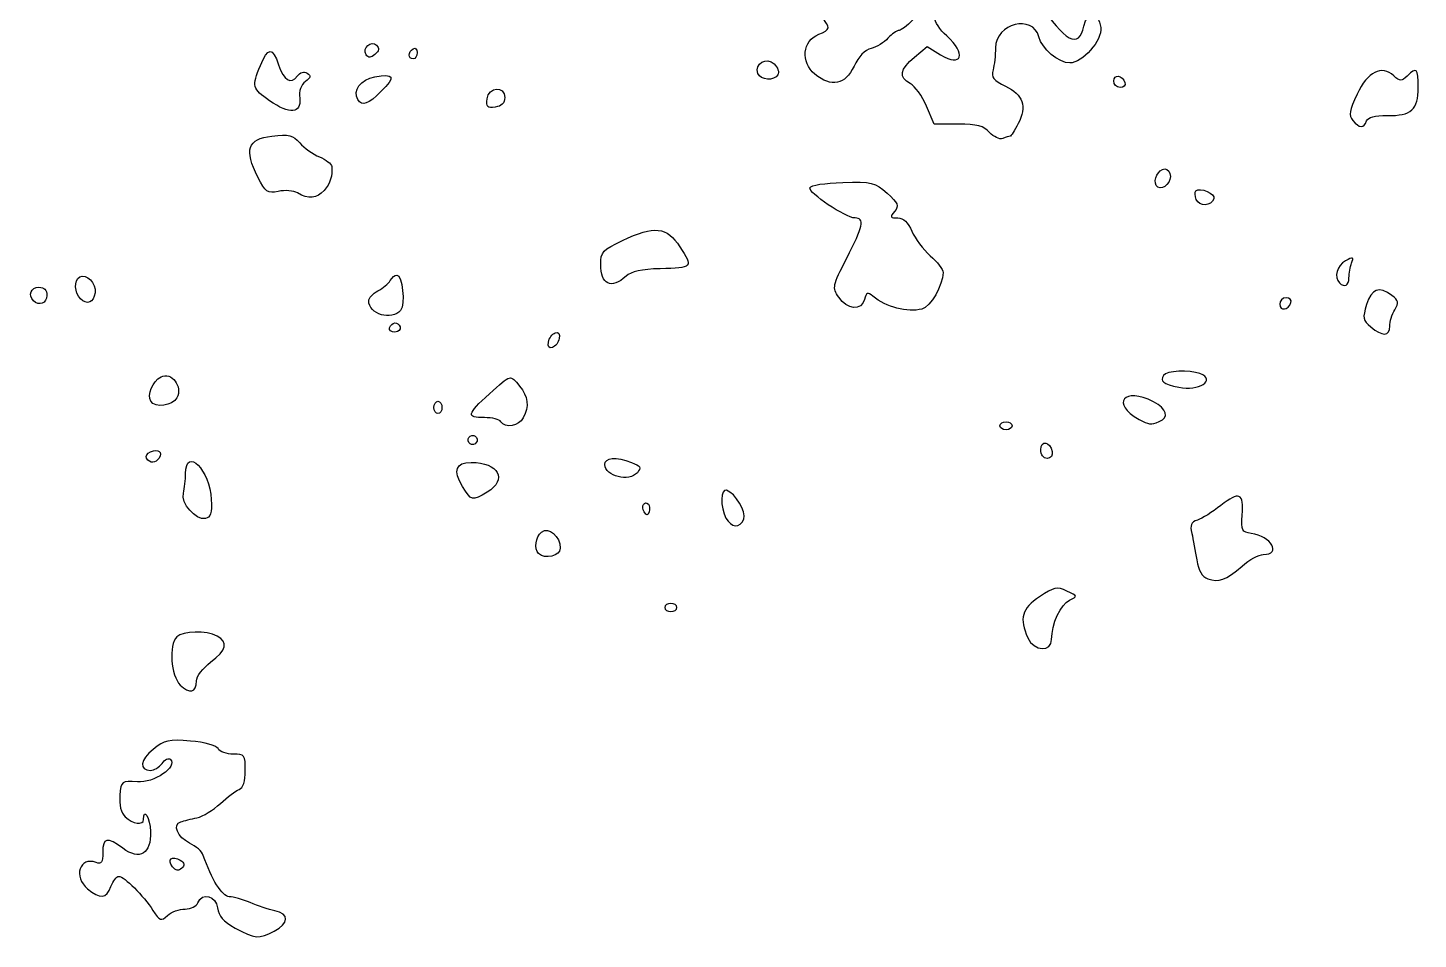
# Model space of a CAD drawing. Header units: centimetres. Extents: x -9.1 to 23.1, y -7.7 to 7.6.
# Drawn here: x 6.68 to 8.91, y -2.066 to -0.605 of the extents above; entities that cross this region are included whole.
import ezdxf

# ---------------------------------------------------------------- set-up
doc = ezdxf.new("R2010")
doc.units = ezdxf.units.CM
doc.header["$MEASUREMENT"] = 0
doc.layers.add('Layer 1', color=7, linetype='Continuous')

msp = doc.modelspace()

# ---------------------------------------------------------------- linework, layer by layer
at = {"layer": 'Layer 1'}
for points, knots in [([(8.25543, -0.77918), (8.25684, -0.77918), (8.26272, -0.77005), (8.26849, -0.75888), (8.26849, -0.75888), (8.28284, -0.73112), (8.2764, -0.71214), (8.24803, -0.69862), (8.24803, -0.69862), (8.22854, -0.68932), (8.22496, -0.68469), (8.22814, -0.67282), (8.22814, -0.67282), (8.23027, -0.66486), (8.23206, -0.64888), (8.23211, -0.63729), (8.23211, -0.63729), (8.23227, -0.59833), (8.29231, -0.58311), (8.3015, -0.6197), (8.3015, -0.6197), (8.30628, -0.63875), (8.33337, -0.66162), (8.35115, -0.66162), (8.35115, -0.66162), (8.37184, -0.66162), (8.40324, -0.62557), (8.40082, -0.60459), (8.40082, -0.60459), (8.39784, -0.57874), (8.37871, -0.57729), (8.37366, -0.60253), (8.37366, -0.60253), (8.36616, -0.64005), (8.34255, -0.6274), (8.30204, -0.56414), (8.30204, -0.56414), (8.29003, -0.54539), (8.28146, -0.54035), (8.24908, -0.53302), (8.24908, -0.53302), (8.20238, -0.52245), (8.19301, -0.51546), (8.19301, -0.49117), (8.19301, -0.49117), (8.19301, -0.47711), (8.18824, -0.47008), (8.17356, -0.46249), (8.17356, -0.46249), (8.15415, -0.45245), (8.15407, -0.45249), (8.13756, -0.47865), (8.13756, -0.47865), (8.12846, -0.49307), (8.11664, -0.50487), (8.11129, -0.50487), (8.11129, -0.50487), (8.09975, -0.50487), (8.09825, -0.51574), (8.10928, -0.51942), (8.10928, -0.51942), (8.1138, -0.52094), (8.11512, -0.52685), (8.11247, -0.53374), (8.11247, -0.53374), (8.10658, -0.5491), (8.06412, -0.54274), (8.04827, -0.52414), (8.04827, -0.52414), (8.03265, -0.5058), (8.02381, -0.50833), (8.01297, -0.53427), (8.01297, -0.53427), (8.00528, -0.55267), (7.99985, -0.55713), (7.98516, -0.55713), (7.98516, -0.55713), (7.97512, -0.55713), (7.96124, -0.56127), (7.95431, -0.56634), (7.95431, -0.56634), (7.94233, -0.5751), (7.94227, -0.57615), (7.95306, -0.58808), (7.95306, -0.58808), (7.96803, -0.60462), (7.96741, -0.60856), (7.94868, -0.61568), (7.94868, -0.61568), (7.92244, -0.62566), (7.91899, -0.66046), (7.94238, -0.67938), (7.94238, -0.67938), (7.96936, -0.70122), (7.99105, -0.69683), (8.00521, -0.66666), (8.00521, -0.66666), (8.01233, -0.65149), (8.02263, -0.64079), (8.0325, -0.63831), (8.0325, -0.63831), (8.04122, -0.63613), (8.05344, -0.62872), (8.05965, -0.62185), (8.05965, -0.62185), (8.06586, -0.61498), (8.07382, -0.60938), (8.07734, -0.60938), (8.07734, -0.60938), (8.08086, -0.60938), (8.09055, -0.60203), (8.09888, -0.59305), (8.09888, -0.59305), (8.11666, -0.57386), (8.13423, -0.5717), (8.13423, -0.5887), (8.13423, -0.5887), (8.13423, -0.59529), (8.14305, -0.60854), (8.15382, -0.61814), (8.15382, -0.61814), (8.18601, -0.64682), (8.17831, -0.66975), (8.14367, -0.64835), (8.14367, -0.64835), (8.14367, -0.64835), (8.12247, -0.63525), (8.12247, -0.63525), (8.12247, -0.63525), (8.12247, -0.63525), (8.10222, -0.65229), (8.10222, -0.65229), (8.10222, -0.65229), (8.07861, -0.67215), (8.07665, -0.68445), (8.09546, -0.69452), (8.09546, -0.69452), (8.10288, -0.69847), (8.11453, -0.71476), (8.12135, -0.73067), (8.12135, -0.73067), (8.12135, -0.73067), (8.13375, -0.7596), (8.13375, -0.7596), (8.13375, -0.7596), (8.13375, -0.7596), (8.17217, -0.75959), (8.17217, -0.75959), (8.17217, -0.75959), (8.2025, -0.75959), (8.21311, -0.76239), (8.22261, -0.77288), (8.22261, -0.77288), (8.22923, -0.78019), (8.23874, -0.7846), (8.24375, -0.78267), (8.24375, -0.78267), (8.24876, -0.78074), (8.25401, -0.77917), (8.25542, -0.77917), (8.25542, -0.77917), (8.25542, -0.77917), (8.25543, -0.77918), (8.25543, -0.77918)], [0, 0, 0, 0, 0.0238095, 0.0238095, 0.0238095, 0.0238095, 0.047619, 0.047619, 0.047619, 0.047619, 0.0714286, 0.0714286, 0.0714286, 0.0714286, 0.0952381, 0.0952381, 0.0952381, 0.0952381, 0.1190476, 0.1190476, 0.1190476, 0.1190476, 0.1428571, 0.1428571, 0.1428571, 0.1428571, 0.1666667, 0.1666667, 0.1666667, 0.1666667, 0.1904762, 0.1904762, 0.1904762, 0.1904762, 0.2142857, 0.2142857, 0.2142857, 0.2142857, 0.2380952, 0.2380952, 0.2380952, 0.2380952, 0.2619048, 0.2619048, 0.2619048, 0.2619048, 0.2857143, 0.2857143, 0.2857143, 0.2857143, 0.3095238, 0.3095238, 0.3095238, 0.3095238, 0.3333333, 0.3333333, 0.3333333, 0.3333333, 0.3571429, 0.3571429, 0.3571429, 0.3571429, 0.3809524, 0.3809524, 0.3809524, 0.3809524, 0.4047619, 0.4047619, 0.4047619, 0.4047619, 0.4285714, 0.4285714, 0.4285714, 0.4285714, 0.452381, 0.452381, 0.452381, 0.452381, 0.4761905, 0.4761905, 0.4761905, 0.4761905, 0.5, 0.5, 0.5, 0.5, 0.5238095, 0.5238095, 0.5238095, 0.5238095, 0.547619, 0.547619, 0.547619, 0.547619, 0.5714286, 0.5714286, 0.5714286, 0.5714286, 0.5952381, 0.5952381, 0.5952381, 0.5952381, 0.6190476, 0.6190476, 0.6190476, 0.6190476, 0.6428571, 0.6428571, 0.6428571, 0.6428571, 0.6666667, 0.6666667, 0.6666667, 0.6666667, 0.6904762, 0.6904762, 0.6904762, 0.6904762, 0.7142857, 0.7142857, 0.7142857, 0.7142857, 0.7380952, 0.7380952, 0.7380952, 0.7380952, 0.7619048, 0.7619048, 0.7619048, 0.7619048, 0.7857143, 0.7857143, 0.7857143, 0.7857143, 0.8095238, 0.8095238, 0.8095238, 0.8095238, 0.8333333, 0.8333333, 0.8333333, 0.8333333, 0.8571429, 0.8571429, 0.8571429, 0.8571429, 0.8809524, 0.8809524, 0.8809524, 0.8809524, 0.9047619, 0.9047619, 0.9047619, 0.9047619, 0.9285714, 0.9285714, 0.9285714, 0.9285714, 0.952381, 0.952381, 0.952381, 0.952381, 1, 1, 1, 1]), ([(7.11631, -0.71825), (7.11491, -0.70633), (7.11816, -0.69683), (7.12546, -0.69149), (7.12546, -0.69149), (7.13436, -0.68499), (7.13496, -0.68209), (7.12827, -0.67795), (7.12827, -0.67795), (7.12312, -0.67478), (7.11693, -0.67655), (7.11259, -0.68243), (7.11259, -0.68243), (7.10209, -0.69667), (7.09084, -0.68997), (7.08242, -0.66447), (7.08242, -0.66447), (7.07297, -0.63582), (7.06561, -0.63613), (7.05326, -0.66571), (7.05326, -0.66571), (7.03932, -0.69907), (7.04037, -0.7031), (7.06787, -0.72208), (7.06787, -0.72208), (7.10049, -0.7446), (7.11923, -0.74312), (7.11632, -0.71825), (7.11632, -0.71825), (7.11632, -0.71825), (7.11631, -0.71825), (7.11631, -0.71825)], [0, 0, 0, 0, 0.1111111, 0.1111111, 0.1111111, 0.1111111, 0.2222222, 0.2222222, 0.2222222, 0.2222222, 0.3333333, 0.3333333, 0.3333333, 0.3333333, 0.4444444, 0.4444444, 0.4444444, 0.4444444, 0.5555556, 0.5555556, 0.5555556, 0.5555556, 0.6666667, 0.6666667, 0.6666667, 0.6666667, 0.7777778, 0.7777778, 0.7777778, 0.7777778, 1, 1, 1, 1]), ([(7.23966, -0.63317), (7.23094, -0.62445), (7.21632, -0.63767), (7.2229, -0.64832), (7.2229, -0.64832), (7.22629, -0.6538), (7.22996, -0.65368), (7.23698, -0.64787), (7.23698, -0.64787), (7.24357, -0.6424), (7.24439, -0.63791), (7.23966, -0.63318), (7.23966, -0.63318), (7.23966, -0.63318), (7.23966, -0.63317), (7.23966, -0.63317)], [0, 0, 0, 0, 0.2, 0.2, 0.2, 0.2, 0.4, 0.4, 0.4, 0.4, 0.6, 0.6, 0.6, 0.6, 1, 1, 1, 1]), ([(7.3047, -0.64491), (7.3047, -0.63931), (7.30176, -0.63654), (7.29817, -0.63877), (7.29817, -0.63877), (7.29458, -0.64099), (7.29164, -0.64557), (7.29164, -0.64895), (7.29164, -0.64895), (7.29164, -0.65233), (7.29458, -0.6551), (7.29817, -0.6551), (7.29817, -0.6551), (7.30176, -0.6551), (7.3047, -0.65052), (7.3047, -0.64491)], [0, 0, 0, 0, 0.2, 0.2, 0.2, 0.2, 0.4, 0.4, 0.4, 0.4, 0.6, 0.6, 0.6, 0.6, 1, 1, 1, 1]), ([(7.88311, -0.68058), (7.88554, -0.67663), (7.88295, -0.66881), (7.87729, -0.66318), (7.87729, -0.66318), (7.8651, -0.65099), (7.8451, -0.66264), (7.85115, -0.67842), (7.85115, -0.67842), (7.85537, -0.68941), (7.87676, -0.69086), (7.88311, -0.6806), (7.88311, -0.6806), (7.88311, -0.6806), (7.88311, -0.68058), (7.88311, -0.68058)], [0, 0, 0, 0, 0.2, 0.2, 0.2, 0.2, 0.4, 0.4, 0.4, 0.4, 0.6, 0.6, 0.6, 0.6, 1, 1, 1, 1]), ([(8.80517, -0.75368), (8.7983, -0.7454), (8.79945, -0.73805), (8.81179, -0.71171), (8.81179, -0.71171), (8.82873, -0.67554), (8.85105, -0.66431), (8.87068, -0.68207), (8.87068, -0.68207), (8.88108, -0.69148), (8.88318, -0.69151), (8.8923, -0.68248), (8.8923, -0.68248), (8.90751, -0.66728), (8.90987, -0.66976), (8.90987, -0.70097), (8.90987, -0.70097), (8.90987, -0.73658), (8.89897, -0.74642), (8.86018, -0.74584), (8.86018, -0.74584), (8.84045, -0.74543), (8.82946, -0.74843), (8.8271, -0.75461), (8.8271, -0.75461), (8.82252, -0.76655), (8.81554, -0.76628), (8.80517, -0.75379), (8.80517, -0.75379), (8.80517, -0.75379), (8.80517, -0.75368), (8.80517, -0.75368)], [0, 0, 0, 0, 0.1111111, 0.1111111, 0.1111111, 0.1111111, 0.2222222, 0.2222222, 0.2222222, 0.2222222, 0.3333333, 0.3333333, 0.3333333, 0.3333333, 0.4444444, 0.4444444, 0.4444444, 0.4444444, 0.5555556, 0.5555556, 0.5555556, 0.5555556, 0.6666667, 0.6666667, 0.6666667, 0.6666667, 0.7777778, 0.7777778, 0.7777778, 0.7777778, 1, 1, 1, 1]), ([(7.24701, -0.70704), (7.27037, -0.68368), (7.26783, -0.67805), (7.23659, -0.68391), (7.23659, -0.68391), (7.21405, -0.68814), (7.20089, -0.70599), (7.20976, -0.72033), (7.20976, -0.72033), (7.21655, -0.73132), (7.22617, -0.72788), (7.24702, -0.70704), (7.24702, -0.70704), (7.24702, -0.70704), (7.24701, -0.70704), (7.24701, -0.70704)], [0, 0, 0, 0, 0.2, 0.2, 0.2, 0.2, 0.4, 0.4, 0.4, 0.4, 0.6, 0.6, 0.6, 0.6, 1, 1, 1, 1]), ([(8.43969, -0.69306), (8.43566, -0.68095), (8.42159, -0.67894), (8.42159, -0.69047), (8.42159, -0.69047), (8.42159, -0.69616), (8.42624, -0.70081), (8.43193, -0.70081), (8.43193, -0.70081), (8.43762, -0.70081), (8.44111, -0.69731), (8.43969, -0.69306)], [0, 0, 0, 0, 0.25, 0.25, 0.25, 0.25, 0.5, 0.5, 0.5, 0.5, 1, 1, 1, 1]), ([(7.44504, -0.71714), (7.44504, -0.69769), (7.41954, -0.69963), (7.41676, -0.71928), (7.41676, -0.71928), (7.41496, -0.73194), (7.41717, -0.73413), (7.42982, -0.73234), (7.42982, -0.73234), (7.43996, -0.7309), (7.44504, -0.72583), (7.44504, -0.71712), (7.44504, -0.71712), (7.44504, -0.71712), (7.44504, -0.71714), (7.44504, -0.71714)], [0, 0, 0, 0, 0.2, 0.2, 0.2, 0.2, 0.4, 0.4, 0.4, 0.4, 0.6, 0.6, 0.6, 0.6, 1, 1, 1, 1]), ([(7.15542, -0.86577), (7.16534, -0.85468), (7.16918, -0.84255), (7.16759, -0.82737), (7.16759, -0.82737), (7.16717, -0.82334), (7.15834, -0.81649), (7.14799, -0.8122), (7.14799, -0.8122), (7.13763, -0.80791), (7.12343, -0.79781), (7.11643, -0.78976), (7.11643, -0.78976), (7.10544, -0.77712), (7.09932, -0.77562), (7.07158, -0.77881), (7.07158, -0.77881), (7.03274, -0.78327), (7.02684, -0.8006), (7.04923, -0.84449), (7.04923, -0.84449), (7.06178, -0.86909), (7.06476, -0.87117), (7.08202, -0.86738), (7.08202, -0.86738), (7.09246, -0.86507), (7.10626, -0.86627), (7.11269, -0.87001), (7.11269, -0.87001), (7.12991, -0.88003), (7.14391, -0.87865), (7.15542, -0.86577)], [0, 0, 0, 0, 0.1111111, 0.1111111, 0.1111111, 0.1111111, 0.2222222, 0.2222222, 0.2222222, 0.2222222, 0.3333333, 0.3333333, 0.3333333, 0.3333333, 0.4444444, 0.4444444, 0.4444444, 0.4444444, 0.5555556, 0.5555556, 0.5555556, 0.5555556, 0.6666667, 0.6666667, 0.6666667, 0.6666667, 0.7777778, 0.7777778, 0.7777778, 0.7777778, 1, 1, 1, 1]), ([(8.51254, -0.84383), (8.51254, -0.83703), (8.50844, -0.83147), (8.50344, -0.83147), (8.50344, -0.83147), (8.49338, -0.83147), (8.48437, -0.84901), (8.48987, -0.8579), (8.48987, -0.8579), (8.49574, -0.8674), (8.51254, -0.85699), (8.51254, -0.84384), (8.51254, -0.84384), (8.51254, -0.84384), (8.51254, -0.84383), (8.51254, -0.84383)], [0, 0, 0, 0, 0.2, 0.2, 0.2, 0.2, 0.4, 0.4, 0.4, 0.4, 0.6, 0.6, 0.6, 0.6, 1, 1, 1, 1]), ([(8.11391, -1.05608), (8.12811, -1.05229), (8.14794, -1.01813), (8.14794, -0.99747), (8.14794, -0.99747), (8.14794, -0.99255), (8.13873, -0.98042), (8.12747, -0.97051), (8.12747, -0.97051), (8.11621, -0.9606), (8.10294, -0.94295), (8.09799, -0.93127), (8.09799, -0.93127), (8.09188, -0.91688), (8.08455, -0.91004), (8.07521, -0.91004), (8.07521, -0.91004), (8.06328, -0.91004), (8.06261, -0.90864), (8.07018, -0.89951), (8.07018, -0.89951), (8.07773, -0.89042), (8.07608, -0.88644), (8.0581, -0.87038), (8.0581, -0.87038), (8.03865, -0.85301), (8.03398, -0.85187), (7.98702, -0.85315), (7.98702, -0.85315), (7.95841, -0.85393), (7.93576, -0.85753), (7.93444, -0.8615), (7.93444, -0.8615), (7.93168, -0.86979), (7.99169, -0.91004), (8.0068, -0.91004), (8.0068, -0.91004), (8.02254, -0.91004), (8.01977, -0.92352), (7.99357, -0.97447), (7.99357, -0.97447), (7.97066, -1.01902), (7.9702, -1.02123), (7.98066, -1.03718), (7.98066, -1.03718), (7.99378, -1.05721), (8.01714, -1.0591), (8.022, -1.04051), (8.022, -1.04051), (8.02489, -1.02948), (8.02709, -1.02867), (8.03544, -1.0356), (8.03544, -1.0356), (8.05643, -1.05302), (8.09131, -1.06211), (8.11391, -1.05605), (8.11391, -1.05605), (8.11391, -1.05605), (8.11391, -1.05608), (8.11391, -1.05608)], [0, 0, 0, 0, 0.0625, 0.0625, 0.0625, 0.0625, 0.125, 0.125, 0.125, 0.125, 0.1875, 0.1875, 0.1875, 0.1875, 0.25, 0.25, 0.25, 0.25, 0.3125, 0.3125, 0.3125, 0.3125, 0.375, 0.375, 0.375, 0.375, 0.4375, 0.4375, 0.4375, 0.4375, 0.5, 0.5, 0.5, 0.5, 0.5625, 0.5625, 0.5625, 0.5625, 0.625, 0.625, 0.625, 0.625, 0.6875, 0.6875, 0.6875, 0.6875, 0.75, 0.75, 0.75, 0.75, 0.8125, 0.8125, 0.8125, 0.8125, 0.875, 0.875, 0.875, 0.875, 1, 1, 1, 1]), ([(8.58238, -0.87938), (8.58501, -0.87147), (8.55979, -0.86023), (8.5535, -0.86651), (8.5535, -0.86651), (8.55153, -0.86849), (8.55174, -0.87484), (8.55397, -0.88065), (8.55397, -0.88065), (8.55844, -0.8923), (8.57837, -0.8914), (8.58237, -0.87937), (8.58237, -0.87937), (8.58237, -0.87937), (8.58238, -0.87938), (8.58238, -0.87938)], [0, 0, 0, 0, 0.2, 0.2, 0.2, 0.2, 0.4, 0.4, 0.4, 0.4, 0.6, 0.6, 0.6, 0.6, 1, 1, 1, 1]), ([(7.63961, -1.00346), (7.64815, -0.99573), (7.6646, -0.99209), (7.69408, -0.99141), (7.69408, -0.99141), (7.74663, -0.99022), (7.74765, -0.9891), (7.72599, -0.95635), (7.72599, -0.95635), (7.70444, -0.92379), (7.6856, -0.92171), (7.63393, -0.94614), (7.63393, -0.94614), (7.6021, -0.9612), (7.59901, -0.96457), (7.59901, -0.98424), (7.59901, -0.98424), (7.59901, -1.01699), (7.61585, -1.02496), (7.63961, -1.00345), (7.63961, -1.00345), (7.63961, -1.00345), (7.63961, -1.00346), (7.63961, -1.00346)], [0, 0, 0, 0, 0.1428571, 0.1428571, 0.1428571, 0.1428571, 0.2857143, 0.2857143, 0.2857143, 0.2857143, 0.4285714, 0.4285714, 0.4285714, 0.4285714, 0.5714286, 0.5714286, 0.5714286, 0.5714286, 0.7142857, 0.7142857, 0.7142857, 0.7142857, 1, 1, 1, 1]), ([(8.78361, -1.01409), (8.77456, -1.00504), (8.77979, -0.98596), (8.79331, -0.97872), (8.79331, -0.97872), (8.80544, -0.97223), (8.80678, -0.97271), (8.80311, -0.9823), (8.80311, -0.9823), (8.80077, -0.9884), (8.79885, -0.99903), (8.79885, -1.00592), (8.79885, -1.00592), (8.79885, -1.01847), (8.79178, -1.02226), (8.78361, -1.0141), (8.78361, -1.0141), (8.78361, -1.0141), (8.78361, -1.01409), (8.78361, -1.01409)], [0, 0, 0, 0, 0.1666667, 0.1666667, 0.1666667, 0.1666667, 0.3333333, 0.3333333, 0.3333333, 0.3333333, 0.5, 0.5, 0.5, 0.5, 0.6666667, 0.6666667, 0.6666667, 0.6666667, 1, 1, 1, 1]), ([(6.78814, -1.0298), (6.79034, -1.01498), (6.77399, -0.99817), (6.76362, -1.00458), (6.76362, -1.00458), (6.75439, -1.01029), (6.755, -1.02973), (6.76472, -1.03946), (6.76472, -1.03946), (6.77537, -1.05011), (6.78576, -1.04582), (6.78814, -1.02981), (6.78814, -1.02981), (6.78814, -1.02981), (6.78814, -1.0298), (6.78814, -1.0298)], [0, 0, 0, 0, 0.2, 0.2, 0.2, 0.2, 0.4, 0.4, 0.4, 0.4, 0.6, 0.6, 0.6, 0.6, 1, 1, 1, 1]), ([(7.2782, -1.05822), (7.28599, -1.04884), (7.28094, -1.00148), (7.27215, -1.00148), (7.27215, -1.00148), (7.26921, -1.00148), (7.26445, -1.00547), (7.26158, -1.01032), (7.26158, -1.01032), (7.25871, -1.01518), (7.24974, -1.02263), (7.24166, -1.02688), (7.24166, -1.02688), (7.23358, -1.03112), (7.22696, -1.03831), (7.22696, -1.04285), (7.22696, -1.04285), (7.22696, -1.06437), (7.2639, -1.07544), (7.2782, -1.05821), (7.2782, -1.05821), (7.2782, -1.05821), (7.2782, -1.05822), (7.2782, -1.05822)], [0, 0, 0, 0, 0.1428571, 0.1428571, 0.1428571, 0.1428571, 0.2857143, 0.2857143, 0.2857143, 0.2857143, 0.4285714, 0.4285714, 0.4285714, 0.4285714, 0.5714286, 0.5714286, 0.5714286, 0.5714286, 0.7142857, 0.7142857, 0.7142857, 0.7142857, 1, 1, 1, 1]), ([(6.71108, -1.03414), (6.71108, -1.02543), (6.70673, -1.02108), (6.69802, -1.02108), (6.69802, -1.02108), (6.68543, -1.02108), (6.68032, -1.03386), (6.68931, -1.04285), (6.68931, -1.04285), (6.6983, -1.05184), (6.71108, -1.04672), (6.71108, -1.03414)], [0, 0, 0, 0, 0.25, 0.25, 0.25, 0.25, 0.5, 0.5, 0.5, 0.5, 1, 1, 1, 1]), ([(8.83376, -1.08463), (8.8211, -1.07405), (8.82044, -1.07049), (8.82719, -1.04892), (8.82719, -1.04892), (8.83527, -1.02311), (8.84697, -1.01892), (8.8678, -1.03437), (8.8678, -1.03437), (8.87859, -1.04237), (8.87926, -1.04576), (8.87231, -1.05714), (8.87231, -1.05714), (8.86782, -1.0645), (8.86415, -1.07643), (8.86415, -1.08367), (8.86415, -1.08367), (8.86415, -1.09983), (8.8524, -1.10021), (8.83376, -1.08466), (8.83376, -1.08466), (8.83376, -1.08466), (8.83376, -1.08463), (8.83376, -1.08463)], [0, 0, 0, 0, 0.1428571, 0.1428571, 0.1428571, 0.1428571, 0.2857143, 0.2857143, 0.2857143, 0.2857143, 0.4285714, 0.4285714, 0.4285714, 0.4285714, 0.5714286, 0.5714286, 0.5714286, 0.5714286, 0.7142857, 0.7142857, 0.7142857, 0.7142857, 1, 1, 1, 1]), ([(8.68781, -1.04837), (8.68781, -1.04268), (8.69246, -1.03803), (8.69815, -1.03803), (8.69815, -1.03803), (8.70384, -1.03803), (8.70733, -1.04153), (8.70591, -1.04579), (8.70591, -1.04579), (8.70188, -1.0579), (8.68781, -1.05991), (8.68781, -1.04838), (8.68781, -1.04838), (8.68781, -1.04838), (8.68781, -1.04837), (8.68781, -1.04837)], [0, 0, 0, 0, 0.2, 0.2, 0.2, 0.2, 0.4, 0.4, 0.4, 0.4, 0.6, 0.6, 0.6, 0.6, 1, 1, 1, 1]), ([(7.27729, -1.08475), (7.27421, -1.0755), (7.26371, -1.07652), (7.26042, -1.0864), (7.26042, -1.0864), (7.25922, -1.08998), (7.26314, -1.09293), (7.26913, -1.09293), (7.26913, -1.09293), (7.27512, -1.09293), (7.27879, -1.08927), (7.27729, -1.08477), (7.27729, -1.08477), (7.27729, -1.08477), (7.27729, -1.08475), (7.27729, -1.08475)], [0, 0, 0, 0, 0.2, 0.2, 0.2, 0.2, 0.4, 0.4, 0.4, 0.4, 0.6, 0.6, 0.6, 0.6, 1, 1, 1, 1]), ([(7.53259, -1.10307), (7.53404, -1.09563), (7.53168, -1.09249), (7.52606, -1.09436), (7.52606, -1.09436), (7.52123, -1.09597), (7.51626, -1.10252), (7.51502, -1.10893), (7.51502, -1.10893), (7.51357, -1.11637), (7.51593, -1.11951), (7.52155, -1.11765), (7.52155, -1.11765), (7.52638, -1.11604), (7.53135, -1.10948), (7.53259, -1.10308), (7.53259, -1.10308), (7.53259, -1.10308), (7.53259, -1.10307), (7.53259, -1.10307)], [0, 0, 0, 0, 0.1666667, 0.1666667, 0.1666667, 0.1666667, 0.3333333, 0.3333333, 0.3333333, 0.3333333, 0.5, 0.5, 0.5, 0.5, 0.6666667, 0.6666667, 0.6666667, 0.6666667, 1, 1, 1, 1]), ([(6.91945, -1.19844), (6.92913, -1.18035), (6.91056, -1.15584), (6.89392, -1.16474), (6.89392, -1.16474), (6.88032, -1.17202), (6.87121, -1.19373), (6.8775, -1.2039), (6.8775, -1.2039), (6.88432, -1.21493), (6.91259, -1.21125), (6.91945, -1.19844)], [0, 0, 0, 0, 0.25, 0.25, 0.25, 0.25, 0.5, 0.5, 0.5, 0.5, 1, 1, 1, 1]), ([(8.52583, -1.18143), (8.50051, -1.17587), (8.49554, -1.17203), (8.5014, -1.16255), (8.5014, -1.16255), (8.50606, -1.15502), (8.54315, -1.15312), (8.55992, -1.15954), (8.55992, -1.15954), (8.58679, -1.16985), (8.55782, -1.18844), (8.52583, -1.18142), (8.52583, -1.18142), (8.52583, -1.18142), (8.52583, -1.18143), (8.52583, -1.18143)], [0, 0, 0, 0, 0.2, 0.2, 0.2, 0.2, 0.4, 0.4, 0.4, 0.4, 0.6, 0.6, 0.6, 0.6, 1, 1, 1, 1]), ([(7.47478, -1.23051), (7.48462, -1.21213), (7.48276, -1.19614), (7.46885, -1.17946), (7.46885, -1.17946), (7.45328, -1.1608), (7.4561, -1.16006), (7.42049, -1.19207), (7.42049, -1.19207), (7.38418, -1.2247), (7.38306, -1.23008), (7.41258, -1.23008), (7.41258, -1.23008), (7.42494, -1.23008), (7.43687, -1.233), (7.43909, -1.23661), (7.43909, -1.23661), (7.44588, -1.2476), (7.46763, -1.24388), (7.47478, -1.23051)], [0, 0, 0, 0, 0.1666667, 0.1666667, 0.1666667, 0.1666667, 0.3333333, 0.3333333, 0.3333333, 0.3333333, 0.5, 0.5, 0.5, 0.5, 0.6666667, 0.6666667, 0.6666667, 0.6666667, 1, 1, 1, 1]), ([(8.46247, -1.23296), (8.41581, -1.20743), (8.43819, -1.1802), (8.48565, -1.20475), (8.48565, -1.20475), (8.50671, -1.21564), (8.51083, -1.23031), (8.49459, -1.23654), (8.49459, -1.23654), (8.48099, -1.24176), (8.47792, -1.24141), (8.46247, -1.23296)], [0, 0, 0, 0, 0.25, 0.25, 0.25, 0.25, 0.5, 0.5, 0.5, 0.5, 1, 1, 1, 1]), ([(7.34448, -1.21375), (7.34448, -1.20836), (7.34154, -1.20395), (7.33795, -1.20395), (7.33795, -1.20395), (7.33436, -1.20395), (7.33142, -1.20836), (7.33142, -1.21375), (7.33142, -1.21375), (7.33142, -1.21914), (7.33436, -1.22354), (7.33795, -1.22354), (7.33795, -1.22354), (7.34154, -1.22354), (7.34448, -1.21913), (7.34448, -1.21375)], [0, 0, 0, 0, 0.2, 0.2, 0.2, 0.2, 0.4, 0.4, 0.4, 0.4, 0.6, 0.6, 0.6, 0.6, 1, 1, 1, 1]), ([(8.2587, -1.24313), (8.2587, -1.23955), (8.25429, -1.2366), (8.2489, -1.2366), (8.2489, -1.2366), (8.24351, -1.2366), (8.2391, -1.23952), (8.2391, -1.24313), (8.2391, -1.24313), (8.2391, -1.24671), (8.24351, -1.24966), (8.2489, -1.24966), (8.2489, -1.24966), (8.25429, -1.24966), (8.2587, -1.24674), (8.2587, -1.24313)], [0, 0, 0, 0, 0.2, 0.2, 0.2, 0.2, 0.4, 0.4, 0.4, 0.4, 0.6, 0.6, 0.6, 0.6, 1, 1, 1, 1]), ([(7.39981, -1.26216), (7.39771, -1.25874), (7.3932, -1.25769), (7.3898, -1.25981), (7.3898, -1.25981), (7.3864, -1.26191), (7.38533, -1.26641), (7.38744, -1.26982), (7.38744, -1.26982), (7.38954, -1.27324), (7.39405, -1.27429), (7.39745, -1.27217), (7.39745, -1.27217), (7.40085, -1.27007), (7.40192, -1.26556), (7.39981, -1.26216)], [0, 0, 0, 0, 0.2, 0.2, 0.2, 0.2, 0.4, 0.4, 0.4, 0.4, 0.6, 0.6, 0.6, 0.6, 1, 1, 1, 1]), ([(8.32293, -1.28446), (8.31975, -1.26807), (8.30449, -1.26582), (8.30449, -1.28174), (8.30449, -1.28174), (8.30449, -1.28976), (8.30871, -1.29535), (8.31477, -1.29535), (8.31477, -1.29535), (8.32085, -1.29535), (8.32418, -1.2909), (8.32293, -1.28446)], [0, 0, 0, 0, 0.25, 0.25, 0.25, 0.25, 0.5, 0.5, 0.5, 0.5, 1, 1, 1, 1]), ([(6.89072, -1.29493), (6.89673, -1.28521), (6.88976, -1.27992), (6.87726, -1.28472), (6.87726, -1.28472), (6.87149, -1.28694), (6.8686, -1.29171), (6.87083, -1.29532), (6.87083, -1.29532), (6.87612, -1.30389), (6.8853, -1.30371), (6.89072, -1.29491), (6.89072, -1.29491), (6.89072, -1.29491), (6.89072, -1.29493), (6.89072, -1.29493)], [0, 0, 0, 0, 0.2, 0.2, 0.2, 0.2, 0.4, 0.4, 0.4, 0.4, 0.6, 0.6, 0.6, 0.6, 1, 1, 1, 1]), ([(6.9746, -1.36144), (6.97243, -1.31439), (6.93358, -1.27523), (6.93336, -1.31987), (6.93336, -1.31987), (6.93328, -1.32975), (6.93169, -1.34372), (6.92975, -1.35092), (6.92975, -1.35092), (6.92542, -1.36701), (6.94961, -1.39503), (6.96506, -1.39183), (6.96506, -1.39183), (6.97339, -1.3901), (6.9756, -1.38308), (6.9746, -1.36143), (6.9746, -1.36143), (6.9746, -1.36143), (6.9746, -1.36144), (6.9746, -1.36144)], [0, 0, 0, 0, 0.1666667, 0.1666667, 0.1666667, 0.1666667, 0.3333333, 0.3333333, 0.3333333, 0.3333333, 0.5, 0.5, 0.5, 0.5, 0.6666667, 0.6666667, 0.6666667, 0.6666667, 1, 1, 1, 1]), ([(7.65773, -1.31835), (7.6644, -1.31031), (7.6628, -1.30753), (7.64831, -1.30202), (7.64831, -1.30202), (7.62314, -1.29245), (7.60557, -1.29384), (7.60557, -1.3054), (7.60557, -1.3054), (7.60557, -1.32393), (7.64498, -1.33373), (7.65773, -1.31836), (7.65773, -1.31836), (7.65773, -1.31836), (7.65773, -1.31835), (7.65773, -1.31835)], [0, 0, 0, 0, 0.2, 0.2, 0.2, 0.2, 0.4, 0.4, 0.4, 0.4, 0.6, 0.6, 0.6, 0.6, 1, 1, 1, 1]), ([(7.41686, -1.34948), (7.45034, -1.3297), (7.43537, -1.3019), (7.39124, -1.3019), (7.39124, -1.3019), (7.36641, -1.3019), (7.36187, -1.31456), (7.37749, -1.34023), (7.37749, -1.34023), (7.39199, -1.36408), (7.3921, -1.3641), (7.41687, -1.34947), (7.41687, -1.34947), (7.41687, -1.34947), (7.41686, -1.34948), (7.41686, -1.34948)], [0, 0, 0, 0, 0.2, 0.2, 0.2, 0.2, 0.4, 0.4, 0.4, 0.4, 0.6, 0.6, 0.6, 0.6, 1, 1, 1, 1]), ([(7.79975, -1.39115), (7.79038, -1.37364), (7.79106, -1.34327), (7.80075, -1.3465), (7.80075, -1.3465), (7.81488, -1.35121), (7.83291, -1.3812), (7.8285, -1.39268), (7.8285, -1.39268), (7.8228, -1.40754), (7.80809, -1.40676), (7.79974, -1.39116), (7.79974, -1.39116), (7.79974, -1.39116), (7.79975, -1.39115), (7.79975, -1.39115)], [0, 0, 0, 0, 0.2, 0.2, 0.2, 0.2, 0.4, 0.4, 0.4, 0.4, 0.6, 0.6, 0.6, 0.6, 1, 1, 1, 1]), ([(8.57276, -1.48838), (8.56329, -1.48488), (8.55773, -1.47545), (8.55493, -1.45822), (8.55493, -1.45822), (8.55269, -1.44444), (8.54904, -1.42537), (8.54683, -1.41585), (8.54683, -1.41585), (8.54365, -1.4022), (8.54558, -1.39765), (8.55592, -1.39436), (8.55592, -1.39436), (8.56314, -1.39205), (8.57994, -1.38154), (8.59326, -1.37095), (8.59326, -1.37095), (8.62272, -1.34754), (8.63034, -1.35095), (8.62772, -1.38642), (8.62772, -1.38642), (8.6259, -1.41108), (8.62721, -1.41377), (8.64204, -1.41579), (8.64204, -1.41579), (8.67428, -1.42019), (8.69118, -1.44948), (8.66148, -1.44948), (8.66148, -1.44948), (8.65463, -1.44948), (8.63938, -1.4578), (8.62758, -1.46797), (8.62758, -1.46797), (8.60096, -1.49091), (8.5903, -1.49488), (8.57277, -1.48836), (8.57277, -1.48836), (8.57277, -1.48836), (8.57276, -1.48838), (8.57276, -1.48838)], [0, 0, 0, 0, 0.0909091, 0.0909091, 0.0909091, 0.0909091, 0.1818182, 0.1818182, 0.1818182, 0.1818182, 0.2727273, 0.2727273, 0.2727273, 0.2727273, 0.3636364, 0.3636364, 0.3636364, 0.3636364, 0.4545455, 0.4545455, 0.4545455, 0.4545455, 0.5454545, 0.5454545, 0.5454545, 0.5454545, 0.6363636, 0.6363636, 0.6363636, 0.6363636, 0.7272727, 0.7272727, 0.7272727, 0.7272727, 0.8181818, 0.8181818, 0.8181818, 0.8181818, 1, 1, 1, 1]), ([(7.67544, -1.36899), (7.6688, -1.36235), (7.66332, -1.37237), (7.66877, -1.38116), (7.66877, -1.38116), (7.67289, -1.38782), (7.67442, -1.38782), (7.67664, -1.38116), (7.67664, -1.38116), (7.67815, -1.37662), (7.67762, -1.37113), (7.67545, -1.36896), (7.67545, -1.36896), (7.67545, -1.36896), (7.67544, -1.36899), (7.67544, -1.36899)], [0, 0, 0, 0, 0.2, 0.2, 0.2, 0.2, 0.4, 0.4, 0.4, 0.4, 0.6, 0.6, 0.6, 0.6, 1, 1, 1, 1]), ([(7.53422, -1.43954), (7.53422, -1.42035), (7.51546, -1.40413), (7.50414, -1.41352), (7.50414, -1.41352), (7.49459, -1.42145), (7.49197, -1.44036), (7.49939, -1.44778), (7.49939, -1.44778), (7.50949, -1.45788), (7.53422, -1.45203), (7.53422, -1.43954)], [0, 0, 0, 0, 0.25, 0.25, 0.25, 0.25, 0.5, 0.5, 0.5, 0.5, 1, 1, 1, 1]), ([(8.28387, -1.58309), (8.26974, -1.55206), (8.27433, -1.5359), (8.30258, -1.5172), (8.30258, -1.5172), (8.32609, -1.50164), (8.33075, -1.50068), (8.34666, -1.5081), (8.34666, -1.5081), (8.36388, -1.51612), (8.36402, -1.51659), (8.3509, -1.52263), (8.3509, -1.52263), (8.33672, -1.52915), (8.32201, -1.56115), (8.32201, -1.58549), (8.32201, -1.58549), (8.32201, -1.60663), (8.29379, -1.60485), (8.28387, -1.5831), (8.28387, -1.5831), (8.28387, -1.5831), (8.28387, -1.58309), (8.28387, -1.58309)], [0, 0, 0, 0, 0.1428571, 0.1428571, 0.1428571, 0.1428571, 0.2857143, 0.2857143, 0.2857143, 0.2857143, 0.4285714, 0.4285714, 0.4285714, 0.4285714, 0.5714286, 0.5714286, 0.5714286, 0.5714286, 0.7142857, 0.7142857, 0.7142857, 0.7142857, 1, 1, 1, 1]), ([(7.70156, -1.53441), (7.70156, -1.53083), (7.70597, -1.52788), (7.71136, -1.52788), (7.71136, -1.52788), (7.71675, -1.52788), (7.72116, -1.5308), (7.72116, -1.53441), (7.72116, -1.53441), (7.72116, -1.53799), (7.71675, -1.54094), (7.71136, -1.54094), (7.71136, -1.54094), (7.70597, -1.54094), (7.70156, -1.53802), (7.70156, -1.53441)], [0, 0, 0, 0, 0.2, 0.2, 0.2, 0.2, 0.4, 0.4, 0.4, 0.4, 0.6, 0.6, 0.6, 0.6, 1, 1, 1, 1]), ([(6.92475, -1.65874), (6.90962, -1.64361), (6.90616, -1.59457), (6.91929, -1.58143), (6.91929, -1.58143), (6.92891, -1.57181), (6.96658, -1.57118), (6.98373, -1.58036), (6.98373, -1.58036), (7.00225, -1.59027), (6.99926, -1.60249), (6.9735, -1.62214), (6.9735, -1.62214), (6.96093, -1.63173), (6.95064, -1.64513), (6.95064, -1.65192), (6.95064, -1.65192), (6.95064, -1.67066), (6.93958, -1.67357), (6.92475, -1.65874)], [0, 0, 0, 0, 0.1666667, 0.1666667, 0.1666667, 0.1666667, 0.3333333, 0.3333333, 0.3333333, 0.3333333, 0.5, 0.5, 0.5, 0.5, 0.6666667, 0.6666667, 0.6666667, 0.6666667, 1, 1, 1, 1]), ([(7.01277, -2.04823), (6.99355, -2.03779), (6.9861, -2.0293), (6.98458, -2.0161), (6.98458, -2.0161), (6.98229, -1.99621), (6.95982, -1.9904), (6.95309, -2.00795), (6.95309, -2.00795), (6.95102, -2.01334), (6.94179, -2.01775), (6.93258, -2.01775), (6.93258, -2.01775), (6.92337, -2.01775), (6.91069, -2.02241), (6.9044, -2.0281), (6.9044, -2.0281), (6.89384, -2.03766), (6.89205, -2.03703), (6.88103, -2.01994), (6.88103, -2.01994), (6.86591, -1.9965), (6.83472, -1.96551), (6.82625, -1.96551), (6.82625, -1.96551), (6.82269, -1.96551), (6.81699, -1.97285), (6.81357, -1.98184), (6.81357, -1.98184), (6.80622, -2.00118), (6.79603, -2.00217), (6.77602, -1.98546), (6.77602, -1.98546), (6.75271, -1.96602), (6.76352, -1.93311), (6.78989, -1.94323), (6.78989, -1.94323), (6.7983, -1.94644), (6.80051, -1.94323), (6.80051, -1.92701), (6.80051, -1.92701), (6.80051, -1.90316), (6.80739, -1.90175), (6.83265, -1.92043), (6.83265, -1.92043), (6.85982, -1.94052), (6.87857, -1.92922), (6.87715, -1.89361), (6.87715, -1.89361), (6.87628, -1.87186), (6.86582, -1.85381), (6.86582, -1.87406), (6.86582, -1.87406), (6.86582, -1.8842), (6.84833, -1.88176), (6.83655, -1.86998), (6.83655, -1.86998), (6.82969, -1.86312), (6.82664, -1.851), (6.82792, -1.83569), (6.82792, -1.83569), (6.82987, -1.81234), (6.83026, -1.81204), (6.85613, -1.81406), (6.85613, -1.81406), (6.8828, -1.81616), (6.92096, -1.78987), (6.90885, -1.77776), (6.90885, -1.77776), (6.90615, -1.77504), (6.90018, -1.77817), (6.89559, -1.78427), (6.89559, -1.78427), (6.891, -1.79055), (6.88274, -1.79569), (6.87723, -1.79569), (6.87723, -1.79569), (6.85847, -1.79569), (6.86052, -1.77839), (6.88123, -1.76186), (6.88123, -1.76186), (6.89952, -1.74727), (6.90639, -1.74573), (6.94101, -1.74853), (6.94101, -1.74853), (6.96434, -1.75042), (6.98223, -1.75529), (6.98535, -1.76063), (6.98535, -1.76063), (6.98822, -1.76555), (6.99924, -1.76958), (7.00984, -1.76958), (7.00984, -1.76958), (7.02799, -1.76958), (7.02911, -1.7711), (7.02911, -1.79591), (7.02911, -1.79591), (7.02911, -1.8134), (7.02579, -1.82351), (7.01922, -1.82604), (7.01922, -1.82604), (7.01378, -1.82814), (7.00021, -1.83835), (6.98907, -1.84876), (6.98907, -1.84876), (6.97793, -1.85917), (6.96107, -1.86937), (6.95161, -1.87143), (6.95161, -1.87143), (6.94215, -1.87349), (6.93052, -1.87639), (6.92577, -1.87787), (6.92577, -1.87787), (6.91171, -1.88226), (6.92008, -1.90268), (6.93981, -1.91214), (6.93981, -1.91214), (6.94988, -1.91697), (6.95975, -1.9258), (6.96174, -1.93178), (6.96174, -1.93178), (6.97444, -1.96978), (6.99223, -1.99817), (7.00335, -1.99817), (7.00335, -1.99817), (7.01009, -1.99817), (7.02526, -2.0024), (7.03706, -2.00757), (7.03706, -2.00757), (7.04886, -2.01274), (7.06659, -2.01867), (7.07647, -2.02076), (7.07647, -2.02076), (7.09996, -2.02572), (7.09935, -2.04102), (7.07516, -2.05352), (7.07516, -2.05352), (7.05078, -2.06613), (7.04478, -2.06562), (7.01279, -2.04825), (7.01279, -2.04825), (7.01279, -2.04825), (7.01277, -2.04823), (7.01277, -2.04823)], [0, 0, 0, 0, 0.027027, 0.027027, 0.027027, 0.027027, 0.0540541, 0.0540541, 0.0540541, 0.0540541, 0.0810811, 0.0810811, 0.0810811, 0.0810811, 0.1081081, 0.1081081, 0.1081081, 0.1081081, 0.1351351, 0.1351351, 0.1351351, 0.1351351, 0.1621622, 0.1621622, 0.1621622, 0.1621622, 0.1891892, 0.1891892, 0.1891892, 0.1891892, 0.2162162, 0.2162162, 0.2162162, 0.2162162, 0.2432432, 0.2432432, 0.2432432, 0.2432432, 0.2702703, 0.2702703, 0.2702703, 0.2702703, 0.2972973, 0.2972973, 0.2972973, 0.2972973, 0.3243243, 0.3243243, 0.3243243, 0.3243243, 0.3513514, 0.3513514, 0.3513514, 0.3513514, 0.3783784, 0.3783784, 0.3783784, 0.3783784, 0.4054054, 0.4054054, 0.4054054, 0.4054054, 0.4324324, 0.4324324, 0.4324324, 0.4324324, 0.4594595, 0.4594595, 0.4594595, 0.4594595, 0.4864865, 0.4864865, 0.4864865, 0.4864865, 0.5135135, 0.5135135, 0.5135135, 0.5135135, 0.5405405, 0.5405405, 0.5405405, 0.5405405, 0.5675676, 0.5675676, 0.5675676, 0.5675676, 0.5945946, 0.5945946, 0.5945946, 0.5945946, 0.6216216, 0.6216216, 0.6216216, 0.6216216, 0.6486486, 0.6486486, 0.6486486, 0.6486486, 0.6756757, 0.6756757, 0.6756757, 0.6756757, 0.7027027, 0.7027027, 0.7027027, 0.7027027, 0.7297297, 0.7297297, 0.7297297, 0.7297297, 0.7567568, 0.7567568, 0.7567568, 0.7567568, 0.7837838, 0.7837838, 0.7837838, 0.7837838, 0.8108108, 0.8108108, 0.8108108, 0.8108108, 0.8378378, 0.8378378, 0.8378378, 0.8378378, 0.8648649, 0.8648649, 0.8648649, 0.8648649, 0.8918919, 0.8918919, 0.8918919, 0.8918919, 0.9189189, 0.9189189, 0.9189189, 0.9189189, 0.9459459, 0.9459459, 0.9459459, 0.9459459, 1, 1, 1, 1]), ([(6.92486, -1.93954), (6.91158, -1.93133), (6.9028, -1.93863), (6.91225, -1.95003), (6.91225, -1.95003), (6.91791, -1.95685), (6.92212, -1.95753), (6.92721, -1.95246), (6.92721, -1.95246), (6.9323, -1.94738), (6.93163, -1.94374), (6.92486, -1.93955), (6.92486, -1.93955), (6.92486, -1.93955), (6.92486, -1.93954), (6.92486, -1.93954)], [0, 0, 0, 0, 0.2, 0.2, 0.2, 0.2, 0.4, 0.4, 0.4, 0.4, 0.6, 0.6, 0.6, 0.6, 1, 1, 1, 1])]:
    msp.add_open_spline(points, degree=3, knots=knots, dxfattribs=at)

doc.saveas('drawing.dxf')
